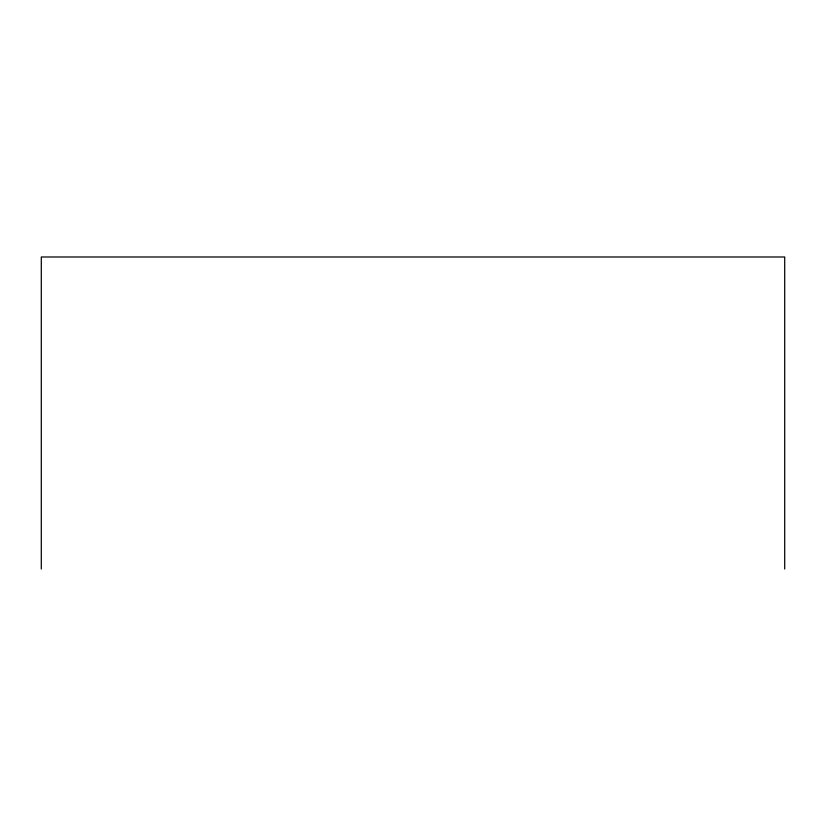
<?xml version="1.0" encoding="UTF-8"?>
<svg xmlns="http://www.w3.org/2000/svg" width="826" height="826" viewBox="0 0 826 826"><rect width="100%" height="100%" fill="white"/><g stroke="black" fill="none" stroke-linecap="round" stroke-linejoin="round"><path stroke-width="1.24" d="M784.7 569.011L784.7 256.989L41.3 256.989L41.3 569.011"/></g></svg>
